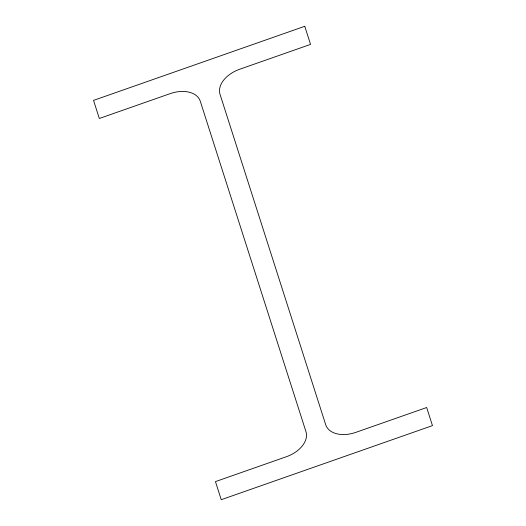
<?xml version="1.0" encoding="UTF-8"?>
<svg xmlns="http://www.w3.org/2000/svg" width="526" height="526" viewBox="0 0 526 526"><rect width="100%" height="100%" fill="white"/><g stroke="black" fill="none" stroke-linecap="round" stroke-linejoin="round"><path stroke-width="0.79" d="M304.758 26.3L93.536 100.387L99.322 118.481L170.227 93.615A26.32 17.128 -20.5 0 1 200.281 101.229L305.974 431.695A26.32 17.128 -20.5 0 1 286.361 456.732L215.456 481.606L221.242 499.7L432.464 425.613L426.678 407.518L355.773 432.385A26.32 17.128 -20.5 0 1 325.719 424.771L220.026 94.305A26.32 17.128 -20.5 0 1 239.639 69.268L310.544 44.394L304.758 26.3"/></g></svg>
